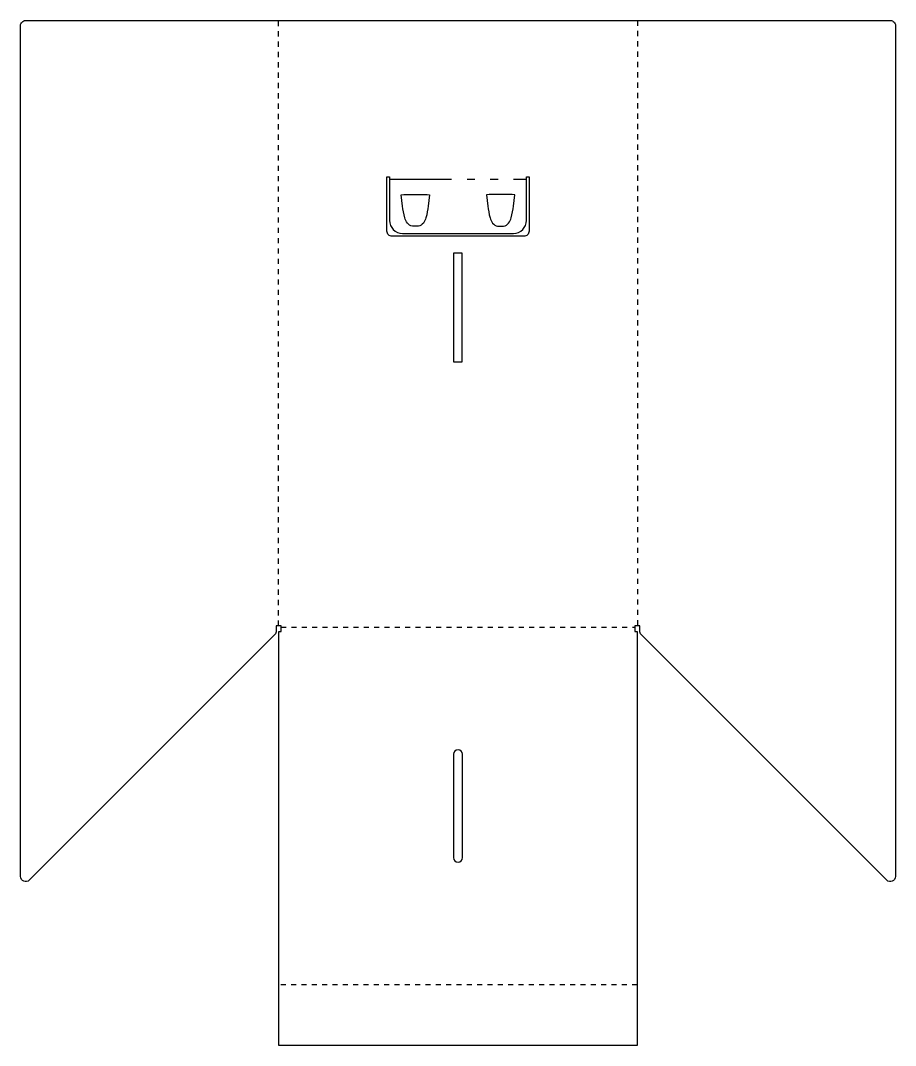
# Model space of a CAD drawing. Header units: millimetres. Extents: x 0 to 339, y 0 to 397.
import ezdxf

# ---------------------------------------------------------------- set-up
doc = ezdxf.new("R2010")
doc.units = ezdxf.units.MM
doc.linetypes.add('DASHDOTDOT', pattern=[48, 24, -6, 3, -6, 3, -6])
doc.linetypes.add('DOT', pattern=[4, 2, -2])
doc.layers.get('0').update_dxf_attribs({"color": 250, "linetype": 'CONTINUOUS'})
doc.layers.add('Bend', color=94, linetype='DOT')
doc.layers.add('MBend', color=94, linetype='DASHDOTDOT')

msp = doc.modelspace()

# ---------------------------------------------------------------- linework, layer by layer
for points in [[(99, 162.4), (99, 160.4, -0.198912), (98.41, 158.98), (3.41, 63.98, -0.668179), (0, 65.4), (0, 394.57, -0.414214), (2, 396.57), (336.72, 396.57, -0.414214), (338.72, 394.57), (338.72, 65.4, -0.668179), (335.3, 63.98), (240.3, 158.98, -0.198912), (239.72, 160.4), (239.72, 162.4), (237.86, 162.4), (237.86, 160.2), (238.76, 160.2), (238.76, 0), (99.96, 0), (99.96, 160.2), (100.86, 160.2), (100.86, 162.4)], [(141.86, 315.07), (141.86, 336.07), (142.86, 336.07), (142.86, 319.21, 0.414214), (147.86, 314.21), (190.86, 314.21, 0.414214), (195.86, 319.21), (195.86, 336.07), (196.86, 336.07), (196.86, 315.07, -0.414214), (194.86, 313.07), (143.86, 313.07, -0.414214)], [(157.36, 329.21), (158.35, 329.09), (157.82, 324.8, -0.046857), (156.93, 320.28, -0.282964), (154.02, 316.94), (151.69, 316.94, -0.282916), (148.79, 320.25, -0.047437), (147.89, 324.8), (147.36, 329.09), (148.36, 329.21)], [(190.36, 329.21), (181.36, 329.21), (180.36, 329.09), (180.89, 324.8, 0.047437), (181.79, 320.25, 0.282916), (184.69, 316.94), (187.02, 316.94, 0.282964), (189.93, 320.28, 0.046857), (190.82, 324.8), (191.35, 329.09)], [(171.11, 72.7), (171.11, 112.7, 1), (167.61, 112.7), (167.61, 72.7, 1)]]:
    msp.add_lwpolyline(points, format="xyb", close=True)
msp.add_lwpolyline([(171.01, 264.57), (171.01, 306.57), (167.61, 306.57), (167.61, 264.57)], close=True)
at = {"layer": 'Bend'}
for p, q in [((99.93, 162.4), (99.93, 396.57)), ((238.79, 396.57), (238.79, 162.4)), ((100.86, 161.88), (237.86, 161.88)), ((238.76, 23.5), (99.96, 23.5))]:
    msp.add_line(p, q, dxfattribs=at)
at = {"layer": 'MBend'}
msp.add_line((142.86, 335.14), (195.86, 335.14), dxfattribs=at)

doc.saveas('drawing.dxf')
